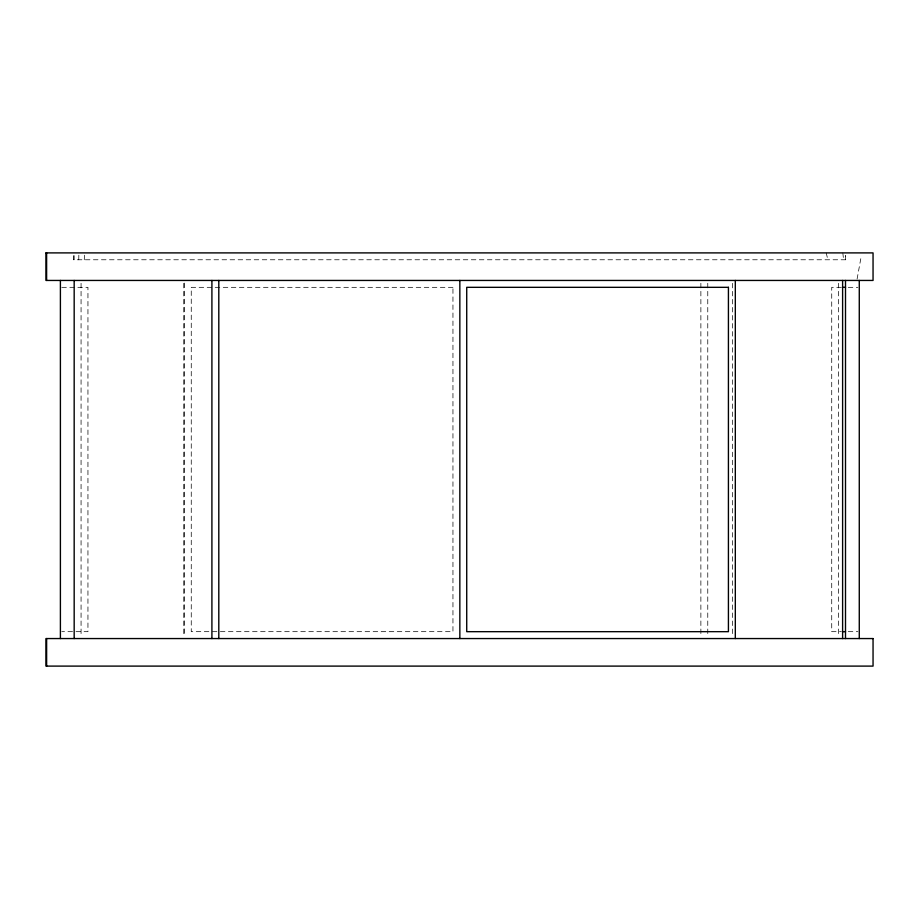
<?xml version="1.0" encoding="UTF-8"?>
<svg xmlns="http://www.w3.org/2000/svg" width="919" height="919" viewBox="0 0 919 919"><rect width="100%" height="100%" fill="white"/><g stroke="black" fill="none" stroke-linecap="round" stroke-linejoin="round"><path stroke-width="0.69" stroke-dasharray="4.59 3.45" d="M74.163 259.778L74.163 255.654M845.503 259.778L845.503 255.654L845.503 259.778L73.497 259.778L73.497 255.654M78.758 259.778L78.885 252.897M84.261 259.778L84.559 252.897M857.082 279.066L861.344 255.654M61.78 287.325L87.948 287.325L87.948 631.675L61.78 631.675M841.367 287.325L831.729 287.325L831.729 631.675L841.367 631.675M848.26 287.325L857.898 287.325M848.26 631.675L857.898 631.675M826.192 252.897L827.893 259.778M842.826 252.897L843.585 259.778M838.61 283.282L838.61 635.718M732.42 283.305L732.42 635.695M707.768 283.282L707.768 635.718M700.875 283.282L700.875 635.718M184.363 283.109L184.363 635.845M183.754 283.305L183.754 635.695M81.067 283.282L81.067 635.718M452.952 287.325L191.255 287.325L191.255 631.675L452.952 631.675L452.952 287.325"/><path stroke-width="1.38" d="M842.746 287.325L845.503 287.325M842.746 631.675L845.503 631.675M859.276 280.444L859.276 638.556M845.503 280.444L845.503 638.556M842.608 280.444L842.608 638.556M735.315 280.444L735.315 638.556M459.845 280.444L459.845 638.556M218.802 280.444L218.802 638.556M211.91 280.444L211.91 638.556M74.175 280.444L74.175 638.556M60.401 280.444L60.401 638.556M46.616 252.897L46.616 280.444M46.628 638.556L46.628 666.103M45.973 252.897L45.973 280.444L873.05 280.444L873.05 252.897L45.973 252.897M728.422 287.325L466.726 287.325L466.726 631.675L728.422 631.675L728.422 287.325M873.05 638.556L45.95 638.556L45.95 666.103L873.05 666.103L873.05 638.556"/></g></svg>
